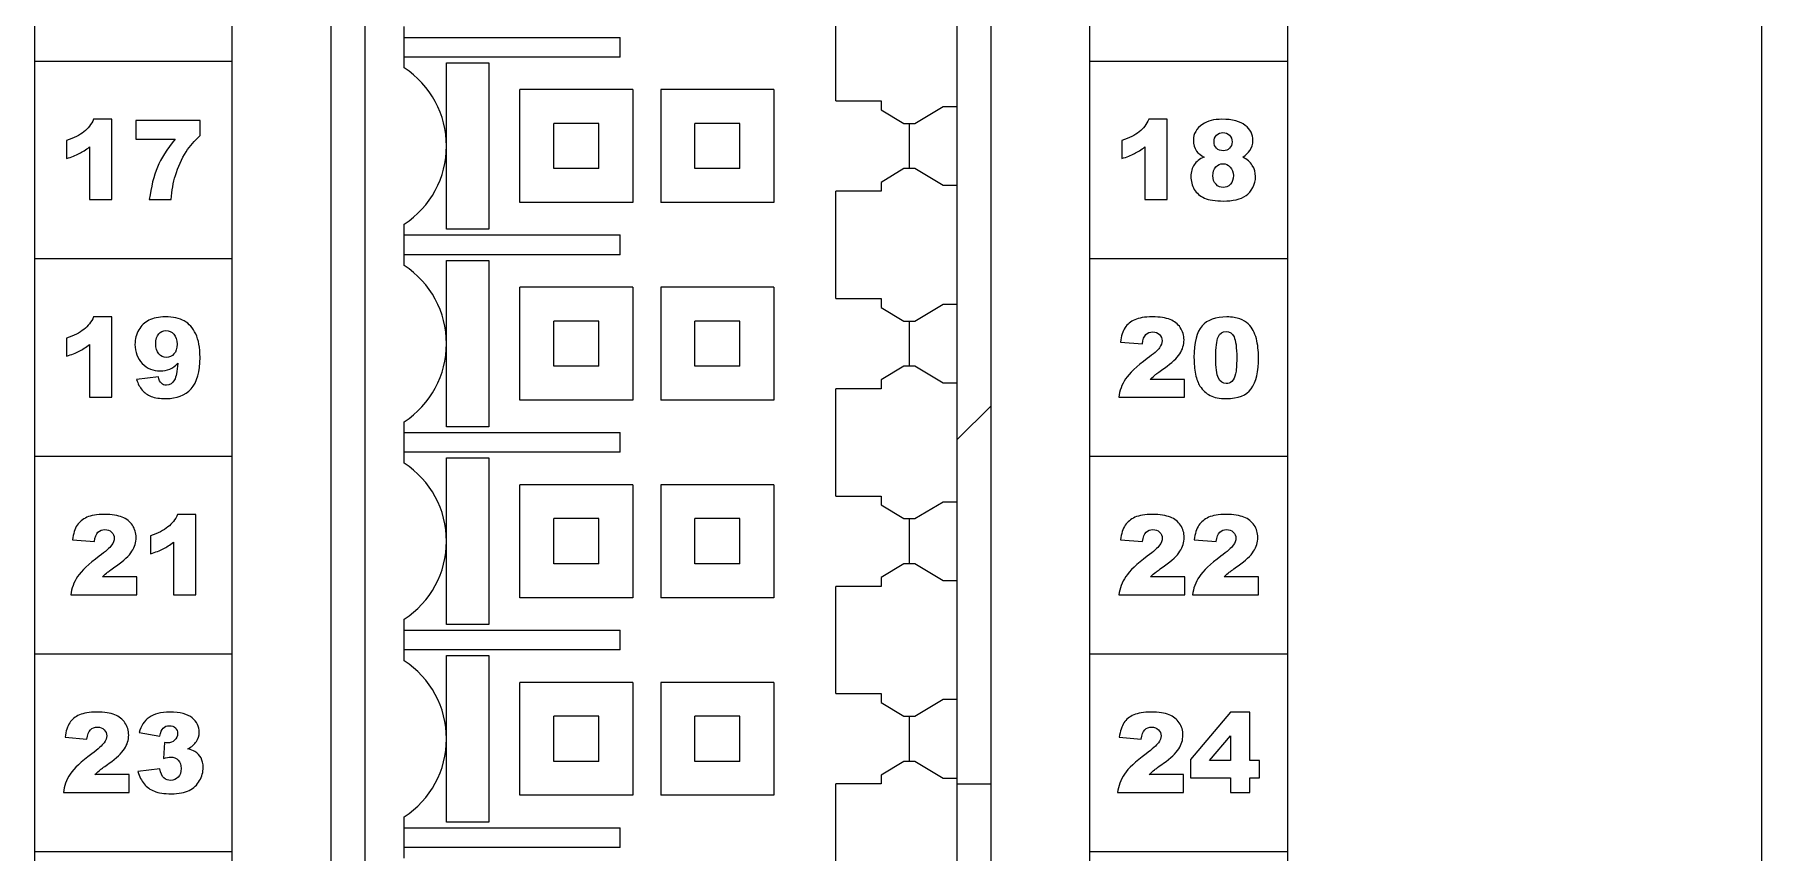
# Model space of a CAD drawing. Header units: millimetres. Extents: x 105 to 171, y 33 to 163.
# Drawn here: x 140.37 to 170.97, y 83.1 to 97.59 of the extents above; entities that cross this region are included whole.
import ezdxf

# ---------------------------------------------------------------- set-up
doc = ezdxf.new("R2010")
doc.units = ezdxf.units.MM
doc.header["$LTSCALE"] = 16.335
doc.layers.get('0').update_dxf_attribs({"linetype": 'CONTINUOUS'})

msp = doc.modelspace()

# ---------------------------------------------------------------- linework, layer by layer
at = {"linetype": 'Continuous'}
for p, q in [((146.219, 128.861), (146.219, 48.361)), ((156.719, 48.361), (156.719, 128.861)), ((145.619, 128.161), (145.619, 48.561)), ((157.319, 48.561), (157.319, 128.161)), ((140.369, 125.111), (140.369, 51.611)), ((143.869, 51.611), (143.869, 125.111)), ((159.069, 51.611), (159.069, 125.111)), ((162.569, 125.111), (162.569, 51.611)), ((170.969, 124.511), (170.969, 38.611)), ((154.569, 96.411), (154.569, 98.311)), ((146.919, 96.994), (146.919, 97.728)), ((146.919, 97.536), (150.744, 97.536)), ((150.744, 97.186), (150.744, 97.536)), ((143.869, 97.111), (140.369, 97.111)), ((150.744, 97.186), (146.919, 97.186)), ((147.669, 97.086), (148.421, 97.086)), ((147.669, 95.615), (147.669, 97.086)), ((148.421, 97.086), (148.421, 94.136)), ((162.569, 97.111), (159.069, 97.111)), ((150.969, 96.611), (148.969, 96.611)), ((148.969, 94.611), (148.969, 96.611)), ((150.969, 96.611), (150.969, 94.611)), ((153.469, 96.611), (151.469, 96.611)), ((151.469, 96.611), (151.469, 94.611)), ((153.469, 96.611), (153.469, 94.611)), ((154.569, 96.411), (155.37, 96.411)), ((155.37, 96.411), (155.369, 96.253)), ((141.738, 96.085), (141.416, 96.085)), ((141.738, 94.661), (141.738, 96.085)), ((155.369, 96.253), (155.772, 96.011)), ((155.969, 96.011), (156.469, 96.311)), ((156.469, 96.311), (156.719, 96.311)), ((160.437, 96.085), (160.115, 96.085)), ((160.437, 94.661), (160.437, 96.085)), ((143.303, 96.061), (142.167, 96.061)), ((142.167, 96.061), (142.167, 95.732)), ((143.303, 95.798), (143.303, 96.061)), ((150.369, 96.011), (149.569, 96.011)), ((149.569, 95.211), (149.569, 96.011)), ((150.369, 95.211), (150.369, 96.011)), ((152.869, 96.011), (152.069, 96.011)), ((152.069, 95.211), (152.069, 96.011)), ((152.869, 95.211), (152.869, 96.011)), ((155.772, 96.011), (155.969, 96.011)), ((155.869, 96.011), (155.869, 95.211)), ((140.936, 95.709), (140.936, 95.39)), ((141.344, 95.594), (141.344, 94.661)), ((142.167, 95.732), (142.859, 95.732)), ((147.669, 94.136), (147.669, 95.607)), ((159.635, 95.709), (159.635, 95.39)), ((160.043, 95.594), (160.043, 94.661)), ((150.369, 95.211), (149.569, 95.211)), ((152.869, 95.211), (152.069, 95.211)), ((155.772, 95.211), (155.369, 94.968)), ((155.969, 95.211), (155.772, 95.211)), ((156.469, 94.91), (155.969, 95.211)), ((155.369, 94.968), (155.37, 94.811)), ((156.719, 94.91), (156.469, 94.91)), ((141.344, 94.661), (141.738, 94.661)), ((142.403, 94.661), (142.791, 94.661)), ((150.969, 94.611), (148.969, 94.611)), ((153.469, 94.611), (151.469, 94.611)), ((155.37, 94.811), (154.569, 94.811)), ((154.569, 92.911), (154.569, 94.811)), ((160.043, 94.661), (160.437, 94.661)), ((146.919, 93.494), (146.919, 94.228)), ((146.919, 94.036), (150.744, 94.036)), ((148.421, 94.136), (147.669, 94.136)), ((150.744, 93.686), (150.744, 94.036)), ((150.744, 93.686), (146.919, 93.686)), ((143.869, 93.611), (140.369, 93.611)), ((147.669, 93.586), (148.421, 93.586)), ((147.669, 92.115), (147.669, 93.586)), ((148.421, 93.586), (148.421, 90.636)), ((162.569, 93.611), (159.069, 93.611)), ((150.969, 93.111), (148.969, 93.111)), ((148.969, 91.111), (148.969, 93.111)), ((150.969, 93.111), (150.969, 91.111)), ((153.469, 93.111), (151.469, 93.111)), ((151.469, 93.111), (151.469, 91.111)), ((153.469, 93.111), (153.469, 91.111)), ((154.569, 92.911), (155.37, 92.911)), ((155.37, 92.911), (155.369, 92.753)), ((155.369, 92.753), (155.772, 92.511)), ((155.969, 92.511), (156.469, 92.811)), ((156.469, 92.811), (156.719, 92.811)), ((141.738, 92.585), (141.416, 92.585)), ((141.738, 91.161), (141.738, 92.585)), ((150.369, 92.511), (149.569, 92.511)), ((149.569, 91.711), (149.569, 92.511)), ((150.369, 91.711), (150.369, 92.511)), ((152.869, 92.511), (152.069, 92.511)), ((152.069, 91.711), (152.069, 92.511)), ((152.869, 91.711), (152.869, 92.511)), ((155.772, 92.511), (155.969, 92.511)), ((155.869, 92.511), (155.869, 91.711)), ((140.936, 92.209), (140.936, 91.89)), ((147.669, 90.636), (147.669, 92.107)), ((159.609, 92.138), (159.999, 92.106)), ((141.345, 92.094), (141.345, 91.161)), ((142.565, 91.524), (142.178, 91.475)), ((150.369, 91.711), (149.569, 91.711)), ((152.869, 91.711), (152.069, 91.711)), ((155.772, 91.711), (155.369, 91.468)), ((155.969, 91.711), (155.772, 91.711)), ((156.469, 91.41), (155.969, 91.711)), ((155.37, 91.311), (154.569, 91.311)), ((154.569, 89.411), (154.569, 91.311)), ((155.369, 91.468), (155.37, 91.311)), ((156.719, 91.41), (156.469, 91.41)), ((160.748, 91.478), (160.14, 91.478)), ((160.748, 91.161), (160.748, 91.478)), ((141.345, 91.161), (141.738, 91.161)), ((150.969, 91.111), (148.969, 91.111)), ((153.469, 91.111), (151.469, 91.111)), ((156.719, 90.411), (157.319, 91.011)), ((159.581, 91.161), (160.748, 91.161)), ((146.919, 89.994), (146.919, 90.728)), ((148.421, 90.636), (147.669, 90.636)), ((146.919, 90.536), (150.744, 90.536)), ((150.744, 90.186), (150.744, 90.536)), ((143.869, 90.111), (140.369, 90.111)), ((150.744, 90.186), (146.919, 90.186)), ((147.669, 90.086), (148.421, 90.086)), ((147.669, 88.615), (147.669, 90.086)), ((148.421, 90.086), (148.421, 87.136)), ((162.569, 90.111), (159.069, 90.111)), ((150.969, 89.611), (148.969, 89.611)), ((148.969, 87.611), (148.969, 89.611)), ((150.969, 89.611), (150.969, 87.611)), ((153.469, 89.611), (151.469, 89.611)), ((151.469, 89.611), (151.469, 87.611)), ((153.469, 89.611), (153.469, 87.611)), ((154.569, 89.411), (155.37, 89.411)), ((155.37, 89.411), (155.369, 89.253)), ((143.227, 89.085), (142.905, 89.085)), ((143.227, 87.661), (143.227, 89.085)), ((155.369, 89.253), (155.772, 89.011)), ((155.969, 89.011), (156.469, 89.311)), ((156.469, 89.311), (156.719, 89.311)), ((150.369, 89.011), (149.569, 89.011)), ((149.569, 88.211), (149.569, 89.011)), ((150.369, 88.211), (150.369, 89.011)), ((152.869, 89.011), (152.069, 89.011)), ((152.069, 88.211), (152.069, 89.011)), ((152.869, 88.211), (152.869, 89.011)), ((155.772, 89.011), (155.969, 89.011)), ((155.869, 89.011), (155.869, 88.211)), ((141.041, 88.638), (141.43, 88.606)), ((142.424, 88.709), (142.424, 88.39)), ((142.833, 88.594), (142.833, 87.661)), ((147.669, 87.136), (147.669, 88.607)), ((159.612, 88.638), (160.002, 88.606)), ((160.917, 88.638), (161.306, 88.606)), ((150.369, 88.211), (149.569, 88.211)), ((152.869, 88.211), (152.069, 88.211)), ((155.772, 88.211), (155.369, 87.968)), ((155.969, 88.211), (155.772, 88.211)), ((156.469, 87.91), (155.969, 88.211)), ((142.179, 87.978), (141.572, 87.978)), ((142.179, 87.661), (142.179, 87.978)), ((155.369, 87.968), (155.37, 87.811)), ((156.719, 87.91), (156.469, 87.91)), ((160.75, 87.978), (160.143, 87.978)), ((160.75, 87.661), (160.75, 87.978)), ((162.055, 87.978), (161.448, 87.978)), ((162.055, 87.661), (162.055, 87.978)), ((141.012, 87.661), (142.179, 87.661)), ((142.833, 87.661), (143.227, 87.661)), ((150.969, 87.611), (148.969, 87.611)), ((153.469, 87.611), (151.469, 87.611)), ((155.37, 87.811), (154.569, 87.811)), ((154.569, 85.911), (154.569, 87.811)), ((159.583, 87.661), (160.75, 87.661)), ((160.888, 87.661), (162.055, 87.661)), ((146.919, 86.494), (146.919, 87.228)), ((146.919, 87.036), (150.744, 87.036)), ((148.421, 87.136), (147.669, 87.136)), ((150.744, 86.686), (150.744, 87.036)), ((143.869, 86.611), (140.369, 86.611)), ((150.744, 86.686), (146.919, 86.686)), ((162.569, 86.611), (159.069, 86.611)), ((147.669, 86.586), (148.421, 86.586)), ((147.669, 85.115), (147.669, 86.586)), ((148.421, 86.586), (148.421, 83.636)), ((150.969, 86.111), (148.969, 86.111)), ((148.969, 84.111), (148.969, 86.111)), ((150.969, 86.111), (150.969, 84.111)), ((153.469, 86.111), (151.469, 86.111)), ((151.469, 86.111), (151.469, 84.111)), ((153.469, 86.111), (153.469, 84.111)), ((154.569, 85.911), (155.37, 85.911)), ((155.37, 85.911), (155.369, 85.753)), ((155.369, 85.753), (155.772, 85.511)), ((155.969, 85.511), (156.469, 85.811)), ((156.469, 85.811), (156.719, 85.811)), ((150.369, 85.511), (149.569, 85.511)), ((149.569, 84.711), (149.569, 85.511)), ((150.369, 84.711), (150.369, 85.511)), ((152.869, 85.511), (152.069, 85.511)), ((152.069, 84.711), (152.069, 85.511)), ((152.869, 84.711), (152.869, 85.511)), ((155.772, 85.511), (155.969, 85.511)), ((155.869, 85.511), (155.869, 84.711)), ((161.563, 85.585), (160.854, 84.742)), ((161.902, 85.585), (161.563, 85.585)), ((161.902, 84.724), (161.902, 85.585)), ((140.909, 85.138), (141.298, 85.106)), ((142.223, 85.222), (142.591, 85.156)), ((147.669, 83.636), (147.669, 85.107)), ((159.59, 85.138), (159.979, 85.106)), ((161.187, 84.724), (161.563, 85.164)), ((161.563, 85.164), (161.563, 84.724)), ((142.675, 85.043), (142.654, 84.765)), ((142.047, 84.478), (141.44, 84.478)), ((142.047, 84.161), (142.047, 84.478)), ((142.591, 84.582), (142.202, 84.53)), ((150.369, 84.711), (149.569, 84.711)), ((152.869, 84.711), (152.069, 84.711)), ((155.772, 84.711), (155.369, 84.468)), ((155.369, 84.468), (155.37, 84.311)), ((155.969, 84.711), (155.772, 84.711)), ((156.469, 84.41), (155.969, 84.711)), ((160.728, 84.478), (160.121, 84.478)), ((160.728, 84.161), (160.728, 84.478)), ((160.854, 84.742), (160.854, 84.422)), ((161.563, 84.724), (161.187, 84.724)), ((162.077, 84.724), (161.902, 84.724)), ((162.077, 84.422), (162.077, 84.724)), ((140.88, 84.161), (142.047, 84.161)), ((155.37, 84.311), (154.569, 84.311)), ((154.569, 82.411), (154.569, 84.311)), ((156.719, 84.41), (156.469, 84.41)), ((156.719, 84.311), (157.319, 84.311)), ((159.561, 84.161), (160.728, 84.161)), ((160.854, 84.422), (161.563, 84.422)), ((161.563, 84.422), (161.563, 84.161)), ((161.563, 84.161), (161.902, 84.161)), ((161.902, 84.422), (162.077, 84.422)), ((161.902, 84.161), (161.902, 84.422)), ((150.969, 84.111), (148.969, 84.111)), ((153.469, 84.111), (151.469, 84.111)), ((146.919, 82.994), (146.919, 83.728)), ((148.421, 83.636), (147.669, 83.636)), ((146.919, 83.536), (150.744, 83.536)), ((150.744, 83.186), (150.744, 83.536)), ((143.869, 83.111), (140.369, 83.111)), ((150.744, 83.186), (146.919, 83.186)), ((162.569, 83.111), (159.069, 83.111))]:
    msp.add_line(p, q, dxfattribs=at)
for centre, radius, start, end in [((146.019, 95.611), 1.65, 303.0557, 56.9443), ((161.439, 95.708), 1.071, 270.0061, 282.0044), ((146.019, 92.111), 1.65, 303.0557, 56.9443), ((146.019, 88.611), 1.65, 303.0557, 56.9443), ((146.019, 85.111), 1.65, 303.0557, 56.9443)]:
    msp.add_arc(centre, radius, start, end, dxfattribs=at)
for points in [[(141.416, 96.085), (141.374, 95.997), (141.317, 95.922), (141.244, 95.863)], [(160.115, 96.085), (160.073, 95.997), (160.016, 95.922), (159.943, 95.863)], [(161.409, 96.085), (161.268, 96.085), (161.154, 96.056), (161.068, 95.998)], [(161.823, 95.977), (161.734, 96.048), (161.596, 96.085), (161.409, 96.085)], [(141.244, 95.863), (141.17, 95.803), (141.067, 95.751), (140.936, 95.709)], [(143.056, 95.509), (143.121, 95.612), (143.204, 95.708), (143.303, 95.798)], [(159.943, 95.863), (159.87, 95.803), (159.766, 95.751), (159.635, 95.709)], [(161.068, 95.998), (160.957, 95.924), (160.903, 95.828), (160.903, 95.711)], [(161.269, 95.688), (161.269, 95.735), (161.283, 95.773), (161.312, 95.803)], [(161.312, 95.803), (161.342, 95.832), (161.38, 95.848), (161.428, 95.848)], [(161.428, 95.848), (161.474, 95.848), (161.512, 95.832), (161.542, 95.802)], [(161.542, 95.802), (161.572, 95.771), (161.588, 95.732), (161.588, 95.684)], [(161.958, 95.708), (161.958, 95.816), (161.913, 95.906), (161.823, 95.977)], [(140.936, 95.39), (141.025, 95.417), (141.1, 95.446), (141.159, 95.476)], [(141.159, 95.476), (141.218, 95.506), (141.28, 95.545), (141.344, 95.594)], [(142.859, 95.732), (142.717, 95.556), (142.612, 95.39), (142.547, 95.236)], [(142.865, 95.088), (142.911, 95.242), (142.975, 95.383), (143.056, 95.509)], [(159.635, 95.39), (159.724, 95.417), (159.799, 95.446), (159.858, 95.476)], [(159.858, 95.476), (159.917, 95.506), (159.979, 95.545), (160.043, 95.594)], [(160.903, 95.711), (160.903, 95.64), (160.922, 95.577), (160.96, 95.522)], [(160.96, 95.522), (160.988, 95.482), (161.033, 95.446), (161.094, 95.413)], [(161.313, 95.571), (161.283, 95.6), (161.269, 95.64), (161.269, 95.688)], [(161.435, 95.527), (161.384, 95.527), (161.344, 95.541), (161.313, 95.571)], [(161.545, 95.571), (161.516, 95.541), (161.479, 95.527), (161.435, 95.527)], [(161.588, 95.684), (161.588, 95.638), (161.573, 95.599), (161.545, 95.571)], [(161.779, 95.413), (161.836, 95.451), (161.878, 95.491), (161.905, 95.532)], [(161.905, 95.532), (161.94, 95.586), (161.958, 95.645), (161.958, 95.708)], [(142.547, 95.236), (142.482, 95.081), (142.434, 94.889), (142.403, 94.661)], [(160.917, 95.28), (160.879, 95.223), (160.86, 95.154), (160.86, 95.072)], [(161.094, 95.413), (161.014, 95.382), (160.955, 95.338), (160.917, 95.28)], [(161.248, 95.086), (161.248, 95.151), (161.265, 95.202), (161.301, 95.24)], [(161.301, 95.24), (161.337, 95.279), (161.379, 95.298), (161.428, 95.298)], [(161.428, 95.298), (161.477, 95.298), (161.52, 95.278), (161.557, 95.238)], [(161.557, 95.238), (161.594, 95.198), (161.613, 95.148), (161.613, 95.087)], [(161.947, 95.269), (161.91, 95.328), (161.854, 95.377), (161.779, 95.413)], [(162.004, 95.07), (162.004, 95.143), (161.985, 95.209), (161.947, 95.269)], [(142.791, 94.661), (142.803, 94.825), (142.828, 94.967), (142.865, 95.088)], [(160.86, 95.072), (160.86, 94.988), (160.88, 94.912), (160.92, 94.844)], [(161.304, 94.934), (161.266, 94.973), (161.248, 95.024), (161.248, 95.086)], [(161.433, 94.876), (161.384, 94.876), (161.341, 94.895), (161.304, 94.934)], [(161.558, 94.935), (161.521, 94.895), (161.479, 94.876), (161.433, 94.876)], [(161.613, 95.087), (161.613, 95.025), (161.594, 94.975), (161.558, 94.935)], [(161.837, 94.733), (161.884, 94.766), (161.923, 94.813), (161.955, 94.874)], [(161.955, 94.874), (161.988, 94.935), (162.004, 95), (162.004, 95.07)], [(160.92, 94.844), (160.961, 94.775), (161.021, 94.724), (161.1, 94.689)], [(161.1, 94.689), (161.178, 94.655), (161.291, 94.637), (161.439, 94.637)], [(161.662, 94.66), (161.732, 94.675), (161.79, 94.7), (161.837, 94.733)], [(141.416, 92.585), (141.374, 92.497), (141.317, 92.422), (141.245, 92.363)], [(142.396, 92.526), (142.319, 92.486), (142.259, 92.429), (142.215, 92.353)], [(142.686, 92.585), (142.57, 92.585), (142.473, 92.565), (142.396, 92.526)], [(143.023, 92.512), (142.939, 92.56), (142.826, 92.585), (142.686, 92.585)], [(143.226, 92.283), (143.175, 92.388), (143.108, 92.464), (143.023, 92.512)], [(159.865, 92.535), (159.791, 92.502), (159.733, 92.455), (159.693, 92.394)], [(160.174, 92.585), (160.042, 92.585), (159.94, 92.567), (159.865, 92.535)], [(160.492, 92.537), (160.416, 92.568), (160.31, 92.585), (160.174, 92.585)], [(160.672, 92.394), (160.628, 92.459), (160.569, 92.506), (160.492, 92.537)], [(161.057, 92.425), (160.962, 92.318), (160.914, 92.132), (160.914, 91.866)], [(161.495, 92.585), (161.299, 92.585), (161.153, 92.531), (161.057, 92.425)], [(161.727, 92.549), (161.666, 92.572), (161.589, 92.585), (161.495, 92.585)], [(161.875, 92.459), (161.837, 92.496), (161.788, 92.526), (161.727, 92.549)], [(161.965, 92.341), (161.943, 92.382), (161.914, 92.421), (161.875, 92.459)], [(141.245, 92.363), (141.171, 92.303), (141.068, 92.251), (140.936, 92.209)], [(142.215, 92.353), (142.171, 92.276), (142.149, 92.191), (142.149, 92.098)], [(142.518, 92.109), (142.518, 92.186), (142.535, 92.245), (142.569, 92.284)], [(142.571, 91.929), (142.536, 91.971), (142.518, 92.031), (142.518, 92.109)], [(142.569, 92.284), (142.603, 92.322), (142.646, 92.342), (142.698, 92.342)], [(142.698, 92.342), (142.752, 92.342), (142.799, 92.32), (142.837, 92.277)], [(142.837, 92.277), (142.876, 92.234), (142.895, 92.175), (142.895, 92.099)], [(143.302, 91.868), (143.302, 92.04), (143.277, 92.178), (143.226, 92.283)], [(159.693, 92.394), (159.652, 92.332), (159.625, 92.247), (159.609, 92.138)], [(159.999, 92.106), (160.009, 92.184), (160.03, 92.24), (160.062, 92.271)], [(160.062, 92.271), (160.093, 92.302), (160.135, 92.318), (160.184, 92.318)], [(160.184, 92.318), (160.232, 92.318), (160.271, 92.303), (160.303, 92.272)], [(160.35, 92.163), (160.35, 92.123), (160.334, 92.082), (160.302, 92.039)], [(160.303, 92.272), (160.334, 92.242), (160.35, 92.205), (160.35, 92.163)], [(160.663, 91.932), (160.712, 92.01), (160.738, 92.091), (160.738, 92.177)], [(160.738, 92.177), (160.738, 92.257), (160.716, 92.329), (160.672, 92.394)], [(161.3, 91.865), (161.3, 92.041), (161.314, 92.162), (161.343, 92.227)], [(161.343, 92.227), (161.371, 92.292), (161.417, 92.326), (161.482, 92.326)], [(161.482, 92.326), (161.545, 92.326), (161.592, 92.293), (161.623, 92.229)], [(161.623, 92.229), (161.655, 92.165), (161.671, 92.04), (161.671, 91.855)], [(162.019, 92.198), (162.005, 92.252), (161.987, 92.3), (161.965, 92.341)], [(162.058, 91.871), (162.058, 91.984), (162.044, 92.093), (162.019, 92.198)], [(140.936, 91.89), (141.026, 91.917), (141.1, 91.946), (141.16, 91.976)], [(141.16, 91.976), (141.219, 92.006), (141.281, 92.045), (141.345, 92.094)], [(142.149, 92.098), (142.149, 91.962), (142.192, 91.849), (142.278, 91.76)], [(142.704, 91.867), (142.65, 91.867), (142.606, 91.887), (142.571, 91.929)], [(142.84, 91.928), (142.804, 91.887), (142.758, 91.867), (142.704, 91.867)], [(142.895, 92.099), (142.895, 92.025), (142.877, 91.968), (142.84, 91.928)], [(143.143, 91.313), (143.249, 91.43), (143.302, 91.615), (143.302, 91.868)], [(160.084, 91.845), (159.897, 91.707), (159.77, 91.587), (159.702, 91.485)], [(160.302, 92.039), (160.27, 91.994), (160.198, 91.929), (160.084, 91.845)], [(160.39, 91.677), (160.522, 91.769), (160.613, 91.854), (160.663, 91.932)], [(160.914, 91.866), (160.914, 91.758), (160.922, 91.659), (160.941, 91.569)], [(161.346, 91.5), (161.315, 91.565), (161.3, 91.687), (161.3, 91.865)], [(161.671, 91.855), (161.671, 91.728), (161.663, 91.634), (161.65, 91.575)], [(161.929, 91.313), (162.015, 91.431), (162.058, 91.617), (162.058, 91.871)], [(142.278, 91.76), (142.364, 91.671), (142.47, 91.627), (142.596, 91.627)], [(142.616, 91.408), (142.592, 91.431), (142.575, 91.469), (142.565, 91.524)], [(142.596, 91.627), (142.66, 91.627), (142.716, 91.637), (142.766, 91.66)], [(142.766, 91.66), (142.814, 91.682), (142.862, 91.717), (142.909, 91.765)], [(142.909, 91.765), (142.896, 91.614), (142.877, 91.516), (142.851, 91.47)], [(160.14, 91.478), (160.176, 91.512), (160.206, 91.541), (160.233, 91.562)], [(160.233, 91.562), (160.26, 91.584), (160.312, 91.622), (160.39, 91.677)], [(160.941, 91.569), (160.961, 91.48), (160.986, 91.41), (161.02, 91.358)], [(161.484, 91.402), (161.424, 91.402), (161.378, 91.435), (161.346, 91.5)], [(161.65, 91.575), (161.637, 91.515), (161.615, 91.471), (161.586, 91.443)], [(142.178, 91.475), (142.201, 91.4), (142.234, 91.338), (142.277, 91.288)], [(142.277, 91.288), (142.319, 91.239), (142.372, 91.201), (142.437, 91.175)], [(142.706, 91.376), (142.67, 91.376), (142.641, 91.386), (142.616, 91.408)], [(142.701, 91.137), (142.889, 91.137), (143.036, 91.195), (143.143, 91.313)], [(142.851, 91.47), (142.816, 91.407), (142.768, 91.376), (142.706, 91.376)], [(159.702, 91.485), (159.634, 91.384), (159.594, 91.275), (159.581, 91.161)], [(161.02, 91.358), (161.067, 91.286), (161.127, 91.23), (161.199, 91.193)], [(161.199, 91.193), (161.272, 91.156), (161.366, 91.137), (161.485, 91.137)], [(161.586, 91.443), (161.557, 91.416), (161.523, 91.402), (161.484, 91.402)], [(161.485, 91.137), (161.695, 91.137), (161.843, 91.195), (161.929, 91.313)], [(142.437, 91.175), (142.501, 91.15), (142.589, 91.137), (142.701, 91.137)], [(141.605, 89.085), (141.473, 89.085), (141.371, 89.067), (141.297, 89.035)], [(141.924, 89.037), (141.848, 89.068), (141.742, 89.085), (141.605, 89.085)], [(142.905, 89.085), (142.863, 88.997), (142.805, 88.922), (142.733, 88.863)], [(160.177, 89.085), (160.045, 89.085), (159.943, 89.067), (159.868, 89.035)], [(160.495, 89.037), (160.419, 89.068), (160.313, 89.085), (160.177, 89.085)], [(161.481, 89.085), (161.349, 89.085), (161.247, 89.067), (161.173, 89.035)], [(161.8, 89.037), (161.724, 89.068), (161.618, 89.085), (161.481, 89.085)], [(141.124, 88.894), (141.084, 88.832), (141.056, 88.747), (141.041, 88.638)], [(141.297, 89.035), (141.222, 89.002), (141.165, 88.955), (141.124, 88.894)], [(141.43, 88.606), (141.441, 88.684), (141.462, 88.74), (141.493, 88.771)], [(141.493, 88.771), (141.525, 88.802), (141.566, 88.818), (141.615, 88.818)], [(141.615, 88.818), (141.663, 88.818), (141.702, 88.803), (141.734, 88.772)], [(141.734, 88.772), (141.765, 88.742), (141.782, 88.705), (141.782, 88.663)], [(142.103, 88.894), (142.06, 88.959), (142, 89.006), (141.924, 89.037)], [(142.169, 88.677), (142.169, 88.757), (142.147, 88.829), (142.103, 88.894)], [(142.733, 88.863), (142.659, 88.803), (142.556, 88.751), (142.424, 88.709)], [(159.696, 88.894), (159.655, 88.832), (159.627, 88.747), (159.612, 88.638)], [(159.868, 89.035), (159.794, 89.002), (159.736, 88.955), (159.696, 88.894)], [(160.002, 88.606), (160.012, 88.684), (160.033, 88.74), (160.065, 88.771)], [(160.065, 88.771), (160.096, 88.802), (160.137, 88.818), (160.187, 88.818)], [(160.187, 88.818), (160.235, 88.818), (160.274, 88.803), (160.305, 88.772)], [(160.305, 88.772), (160.337, 88.742), (160.353, 88.705), (160.353, 88.663)], [(160.675, 88.894), (160.631, 88.959), (160.572, 89.006), (160.495, 89.037)], [(160.741, 88.677), (160.741, 88.757), (160.719, 88.829), (160.675, 88.894)], [(161, 88.894), (160.96, 88.832), (160.932, 88.747), (160.917, 88.638)], [(161.173, 89.035), (161.098, 89.002), (161.041, 88.955), (161, 88.894)], [(161.306, 88.606), (161.317, 88.684), (161.338, 88.74), (161.37, 88.771)], [(161.37, 88.771), (161.401, 88.802), (161.442, 88.818), (161.492, 88.818)], [(161.492, 88.818), (161.539, 88.818), (161.578, 88.803), (161.61, 88.772)], [(161.61, 88.772), (161.641, 88.742), (161.658, 88.705), (161.658, 88.663)], [(161.98, 88.894), (161.936, 88.959), (161.876, 89.006), (161.8, 89.037)], [(162.045, 88.677), (162.045, 88.757), (162.023, 88.829), (161.98, 88.894)], [(141.734, 88.539), (141.701, 88.494), (141.629, 88.429), (141.515, 88.345)], [(141.782, 88.663), (141.782, 88.623), (141.765, 88.582), (141.734, 88.539)], [(142.094, 88.432), (142.144, 88.51), (142.169, 88.591), (142.169, 88.677)], [(142.424, 88.39), (142.514, 88.417), (142.589, 88.446), (142.648, 88.476)], [(142.648, 88.476), (142.707, 88.506), (142.769, 88.545), (142.833, 88.594)], [(160.305, 88.539), (160.273, 88.494), (160.2, 88.429), (160.087, 88.345)], [(160.353, 88.663), (160.353, 88.623), (160.337, 88.582), (160.305, 88.539)], [(160.666, 88.432), (160.715, 88.51), (160.741, 88.591), (160.741, 88.677)], [(161.61, 88.539), (161.577, 88.494), (161.505, 88.429), (161.391, 88.345)], [(161.658, 88.663), (161.658, 88.623), (161.641, 88.582), (161.61, 88.539)], [(161.97, 88.432), (162.02, 88.51), (162.045, 88.591), (162.045, 88.677)], [(141.515, 88.345), (141.328, 88.207), (141.201, 88.087), (141.133, 87.985)], [(141.664, 88.062), (141.691, 88.084), (141.743, 88.122), (141.822, 88.177)], [(141.822, 88.177), (141.954, 88.269), (142.044, 88.354), (142.094, 88.432)], [(160.087, 88.345), (159.9, 88.207), (159.773, 88.087), (159.705, 87.985)], [(160.236, 88.062), (160.262, 88.084), (160.315, 88.122), (160.393, 88.177)], [(160.393, 88.177), (160.525, 88.269), (160.616, 88.354), (160.666, 88.432)], [(161.391, 88.345), (161.204, 88.207), (161.077, 88.087), (161.009, 87.985)], [(161.54, 88.062), (161.567, 88.084), (161.62, 88.122), (161.698, 88.177)], [(161.698, 88.177), (161.83, 88.269), (161.92, 88.354), (161.97, 88.432)], [(141.133, 87.985), (141.065, 87.884), (141.025, 87.775), (141.012, 87.661)], [(141.572, 87.978), (141.607, 88.012), (141.637, 88.041), (141.664, 88.062)], [(159.705, 87.985), (159.637, 87.884), (159.597, 87.775), (159.583, 87.661)], [(160.143, 87.978), (160.178, 88.012), (160.209, 88.041), (160.236, 88.062)], [(161.009, 87.985), (160.941, 87.884), (160.901, 87.775), (160.888, 87.661)], [(161.448, 87.978), (161.483, 88.012), (161.514, 88.041), (161.54, 88.062)], [(140.993, 85.394), (140.952, 85.332), (140.924, 85.247), (140.909, 85.138)], [(141.165, 85.535), (141.09, 85.502), (141.033, 85.455), (140.993, 85.394)], [(141.473, 85.585), (141.341, 85.585), (141.239, 85.567), (141.165, 85.535)], [(141.792, 85.537), (141.716, 85.568), (141.61, 85.585), (141.473, 85.585)], [(141.972, 85.394), (141.928, 85.459), (141.869, 85.506), (141.792, 85.537)], [(142.038, 85.177), (142.038, 85.257), (142.016, 85.329), (141.972, 85.394)], [(142.399, 85.491), (142.312, 85.428), (142.253, 85.338), (142.223, 85.222)], [(142.768, 85.585), (142.609, 85.585), (142.485, 85.553), (142.399, 85.491)], [(143.164, 85.482), (143.082, 85.55), (142.951, 85.585), (142.768, 85.585)], [(143.287, 85.225), (143.287, 85.329), (143.246, 85.414), (143.164, 85.482)], [(159.673, 85.394), (159.633, 85.332), (159.605, 85.247), (159.59, 85.138)], [(159.846, 85.535), (159.771, 85.502), (159.714, 85.455), (159.673, 85.394)], [(160.154, 85.585), (160.022, 85.585), (159.92, 85.567), (159.846, 85.535)], [(160.473, 85.537), (160.397, 85.568), (160.291, 85.585), (160.154, 85.585)], [(160.653, 85.394), (160.609, 85.459), (160.549, 85.506), (160.473, 85.537)], [(160.718, 85.177), (160.718, 85.257), (160.697, 85.329), (160.653, 85.394)], [(141.298, 85.106), (141.309, 85.184), (141.33, 85.24), (141.362, 85.271)], [(141.362, 85.271), (141.393, 85.302), (141.434, 85.318), (141.484, 85.318)], [(141.484, 85.318), (141.531, 85.318), (141.571, 85.303), (141.602, 85.272)], [(141.602, 85.272), (141.634, 85.242), (141.65, 85.205), (141.65, 85.163)], [(141.65, 85.163), (141.65, 85.123), (141.634, 85.082), (141.602, 85.039)], [(141.962, 84.932), (142.012, 85.01), (142.038, 85.091), (142.038, 85.177)], [(142.591, 85.156), (142.6, 85.225), (142.62, 85.273), (142.649, 85.301)], [(142.649, 85.301), (142.677, 85.329), (142.715, 85.343), (142.76, 85.343)], [(142.852, 85.087), (142.818, 85.055), (142.776, 85.038), (142.725, 85.038)], [(142.76, 85.343), (142.804, 85.343), (142.84, 85.33), (142.865, 85.304)], [(142.904, 85.203), (142.904, 85.158), (142.887, 85.119), (142.852, 85.087)], [(142.865, 85.304), (142.89, 85.279), (142.904, 85.245), (142.904, 85.203)], [(143.237, 85.061), (143.27, 85.11), (143.287, 85.164), (143.287, 85.225)], [(159.979, 85.106), (159.99, 85.184), (160.011, 85.24), (160.043, 85.271)], [(160.043, 85.271), (160.074, 85.302), (160.115, 85.318), (160.165, 85.318)], [(160.165, 85.318), (160.212, 85.318), (160.251, 85.303), (160.283, 85.272)], [(160.283, 85.272), (160.315, 85.242), (160.331, 85.205), (160.331, 85.163)], [(160.331, 85.163), (160.331, 85.123), (160.315, 85.082), (160.283, 85.039)], [(160.643, 84.932), (160.693, 85.01), (160.718, 85.091), (160.718, 85.177)], [(141.383, 84.845), (141.196, 84.707), (141.069, 84.587), (141.001, 84.485)], [(141.602, 85.039), (141.57, 84.994), (141.497, 84.929), (141.383, 84.845)], [(141.69, 84.677), (141.822, 84.769), (141.912, 84.854), (141.962, 84.932)], [(142.654, 84.765), (142.708, 84.78), (142.75, 84.788), (142.781, 84.788)], [(142.725, 85.038), (142.713, 85.038), (142.696, 85.039), (142.675, 85.043)], [(142.781, 84.788), (142.838, 84.788), (142.883, 84.77), (142.916, 84.734)], [(143.087, 84.932), (143.154, 84.969), (143.204, 85.012), (143.237, 85.061)], [(143.211, 84.885), (143.183, 84.903), (143.141, 84.919), (143.087, 84.932)], [(143.319, 84.772), (143.293, 84.819), (143.257, 84.857), (143.211, 84.885)], [(143.358, 84.605), (143.358, 84.67), (143.345, 84.725), (143.319, 84.772)], [(160.064, 84.845), (159.877, 84.707), (159.75, 84.587), (159.682, 84.485)], [(160.283, 85.039), (160.251, 84.994), (160.178, 84.929), (160.064, 84.845)], [(160.371, 84.677), (160.503, 84.769), (160.593, 84.854), (160.643, 84.932)], [(141.001, 84.485), (140.934, 84.384), (140.894, 84.275), (140.88, 84.161)], [(141.44, 84.478), (141.475, 84.512), (141.506, 84.541), (141.533, 84.562)], [(141.533, 84.562), (141.559, 84.584), (141.612, 84.622), (141.69, 84.677)], [(142.202, 84.53), (142.227, 84.442), (142.263, 84.37), (142.311, 84.313)], [(142.661, 84.419), (142.629, 84.449), (142.606, 84.504), (142.591, 84.582)], [(142.967, 84.584), (142.967, 84.52), (142.949, 84.469), (142.914, 84.431)], [(142.916, 84.734), (142.95, 84.698), (142.967, 84.649), (142.967, 84.584)], [(143.294, 84.37), (143.336, 84.444), (143.358, 84.523), (143.358, 84.605)], [(159.682, 84.485), (159.615, 84.384), (159.574, 84.275), (159.561, 84.161)], [(160.121, 84.478), (160.156, 84.512), (160.187, 84.541), (160.214, 84.562)], [(160.214, 84.562), (160.24, 84.584), (160.293, 84.622), (160.371, 84.677)], [(142.311, 84.313), (142.358, 84.255), (142.419, 84.211), (142.492, 84.182)], [(142.492, 84.182), (142.566, 84.152), (142.666, 84.137), (142.794, 84.137)], [(142.784, 84.374), (142.735, 84.374), (142.694, 84.388), (142.661, 84.419)], [(142.914, 84.431), (142.88, 84.393), (142.836, 84.374), (142.784, 84.374)], [(142.794, 84.137), (142.924, 84.137), (143.03, 84.158), (143.11, 84.197)], [(143.11, 84.197), (143.19, 84.237), (143.251, 84.295), (143.294, 84.37)]]:
    msp.add_open_spline(points, degree=3, dxfattribs=at)

doc.saveas('drawing.dxf')
